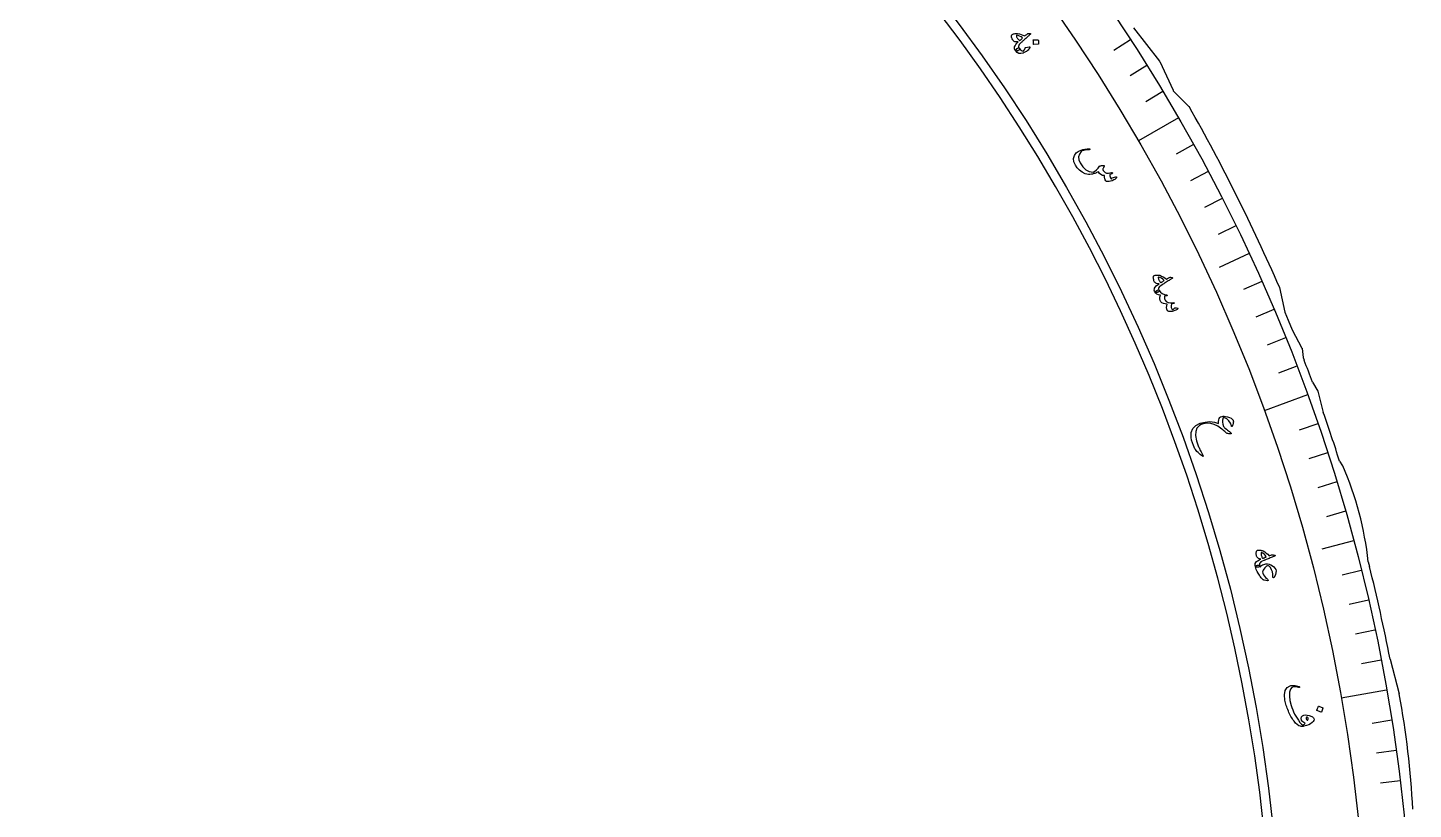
# Model space of a CAD drawing. Header units: millimetres. Extents: x -86 to 86, y -85 to 109.
# Drawn here: x 17.7 to 84.6, y 8.9 to 46.6 of the extents above; entities that cross this region are included whole.
import ezdxf

# ---------------------------------------------------------------- set-up
doc = ezdxf.new("R2010")
doc.units = ezdxf.units.MM
for name, color, linetype in [('CUT_INNER', 6, 'Continuous'), ('CUT_OUTER', 1, 'Continuous'), ('ENGRAVE', 7, 'Continuous'), ('ENGRAVE_FINE', 8, 'Continuous'), ('TEXT', 5, 'Continuous')]:
    doc.layers.add(name, color=color, linetype=linetype)

msp = doc.modelspace()

# ---------------------------------------------------------------- linework, layer by layer
at = {"layer": 'CUT_INNER'}
msp.add_arc((0, 0), 77.775, 126.210938, 87.539062, dxfattribs=at)
at = {"layer": 'CUT_OUTER'}
for points in [[(71.0642, 46.6349), (72.3323, 45.0152), (72.3348, 45.0116), (72.3368, 45.0078), (72.9775, 43.6191)], [(73.0075, 43.5759), (73.7483, 42.8343), (73.7509, 42.8314)], [(78.1106, 34.1139), (78.1114, 34.1108), (78.3663, 32.9193), (78.5298, 32.5281), (78.723, 32.0576), (79.1987, 31.1744), (79.2003, 31.1711), (79.2008, 31.1676), (79.249, 30.7333), (79.3044, 30.5911)], [(79.7053, 29.53), (79.9611, 29.1037), (79.9627, 29.1005), (79.9638, 29.0971), (80.2277, 28.0798)], [(81.0122, 25.7291), (81.1595, 25.508), (81.1613, 25.505)], [(82.3977, 20.8701), (82.4527, 20.6533)], [(83.4448, 16.1837), (83.8852, 14.5035)]]:
    msp.add_lwpolyline(points, dxfattribs=at)
for centre, radius, start, end in [((73.1137, 43.6819), 0.15, 204.764242, 224.96808), ((-5.4136, -2.2083), 91.0801, 23.502784, 29.637201), ((4.2445, 1.6223), 80.456, 20.295877, 21.103678), ((1.6087, 0.5363), 83.3043, 17.602953, 19.307473), ((66.5403, 19.1224), 15.9534, 6.289142, 23.58309), ((0.3375, 0.0802), 84.6531, 10.966226, 14.065381), ((44.3456, 7.0297), 40.2398, 2.715158, 10.703769)]:
    msp.add_arc(centre, radius, start, end, dxfattribs=at)
at = {"layer": 'ENGRAVE'}
for points in [[(73.2367, 42.2832), (71.3096, 41.1706)], [(76.6433, 35.7393), (75.2027, 35.0676)], [(79.4665, 28.9234), (77.3754, 28.1623)], [(81.685, 21.8874), (80.1496, 21.476)], [(83.2817, 14.6848), (81.0903, 14.2984)]]:
    msp.add_lwpolyline(points, dxfattribs=at)
for radius in [84.5665, 82.3412, 78.2085]:
    msp.add_circle((0, 0), radius, dxfattribs=at)
at = {"layer": 'ENGRAVE_FINE'}
for points in [[(70.9234, 46.0582), (70.1236, 45.5388)], [(71.7165, 44.8134), (70.9077, 44.308)], [(72.4876, 43.555), (71.6702, 43.0638)], [(73.9635, 40.9987), (73.1294, 40.5363)], [(74.6678, 39.7016), (73.8257, 39.2538)], [(75.3493, 38.3924), (74.4996, 37.9594)], [(76.0079, 37.0715), (75.1507, 36.6534)], [(77.2553, 34.3963), (76.3841, 34.0084)], [(77.8439, 33.0428), (76.966, 32.6701)], [(78.4087, 31.6792), (77.5244, 31.3219)], [(78.9496, 30.3059), (78.0593, 29.9641)], [(79.9592, 27.5322), (79.0575, 27.2217)], [(80.4275, 26.1325), (79.5205, 25.8378)], [(80.8713, 24.7249), (79.9593, 24.446)], [(81.2905, 23.3097), (80.3738, 23.0468)], [(82.0545, 20.4585), (81.1291, 20.2278)], [(82.3991, 19.0233), (81.4698, 18.8088)], [(82.7185, 17.5824), (81.7857, 17.3841)], [(83.0128, 16.136), (82.0766, 15.9541)], [(83.5253, 13.2291), (82.5834, 13.0799)], [(83.7435, 11.7694), (82.7991, 11.6367)], [(83.9362, 10.3061), (82.9896, 10.1898)]]:
    msp.add_lwpolyline(points, dxfattribs=at)
at = {"layer": 'TEXT'}
for points in [[(66.0806, 46.3535), (66.1008, 46.3505), (66.1087, 46.3424), (66.1041, 46.3293), (66.087, 46.3112), (66.0759, 46.3014), (66.0607, 46.2876), (66.0414, 46.2699), (66.018, 46.2482), (65.9901, 46.2224), (65.9574, 46.1927), (65.92, 46.1588), (65.8778, 46.1209), (65.8364, 46.0836), (65.7993, 46.0502), (65.7664, 46.0208), (65.7379, 45.9953), (65.7139, 45.9739), (65.6944, 45.9565), (65.6794, 45.9432), (65.6691, 45.9341), (65.6051, 45.8745), (65.5599, 45.8215), (65.5337, 45.7753), (65.5263, 45.7358), (65.5285, 45.7132), (65.5363, 45.6893), (65.5496, 45.6643), (65.5684, 45.638), (65.5767, 45.6205), (65.5774, 45.6032), (65.5705, 45.5859), (65.5558, 45.5687), (65.5354, 45.5519), (65.5131, 45.5375), (65.4888, 45.5253), (65.4626, 45.5154), (65.4386, 45.5093), (65.4189, 45.5073), (65.4037, 45.5095), (65.3928, 45.5158), (65.3579, 45.5669), (65.3366, 45.6171), (65.329, 45.6664), (65.335, 45.7149), (65.3569, 45.7673), (65.3941, 45.8242), (65.4469, 45.8854), (65.515, 45.9509), (65.4492, 45.9457), (65.393, 45.9479), (65.3464, 45.9576), (65.3095, 45.9747), (65.2871, 45.9939), (65.2654, 46.0197), (65.2445, 46.0522), (65.2242, 46.0914), (65.2061, 46.1351), (65.1937, 46.1737), (65.1871, 46.2072), (65.1861, 46.2358), (65.1908, 46.2628), (65.2001, 46.285), (65.2138, 46.3024), (65.232, 46.3149), (65.2577, 46.3265), (65.2881, 46.3365), (65.3231, 46.3452), (65.3628, 46.3524), (65.4038, 46.3581), (65.4373, 46.3614), (65.4633, 46.3624), (65.482, 46.361), (65.5682, 46.3411), (65.6549, 46.314), (65.7422, 46.28), (65.8299, 46.2389), (65.8655, 46.2676), (65.8964, 46.2921), (65.9227, 46.3123), (65.9445, 46.3281), (65.9637, 46.34), (65.9826, 46.3483), (66.001, 46.353), (66.0191, 46.3542)], [(65.7209, 46.1419), (65.647, 46.1955), (65.5751, 46.2344), (65.5051, 46.2586), (65.4371, 46.2681), (65.4297, 46.2667), (65.4247, 46.2629), (65.4221, 46.2569), (65.4218, 46.2485), (65.4274, 46.2221), (65.4363, 46.1955), (65.4485, 46.1686), (65.4639, 46.1415), (65.4825, 46.1141), (65.5044, 46.0865), (65.5296, 46.0586), (65.558, 46.0304), (65.5631, 46.0266), (65.5696, 46.0233), (65.5774, 46.0206), (65.5866, 46.0186), (65.6018, 46.0309), (65.6174, 46.0441), (65.6334, 46.0582), (65.65, 46.0732), (65.667, 46.089), (65.6845, 46.1058), (65.7024, 46.1234), (65.7209, 46.1419)], [(65.8859, 45.6851), (66.045, 45.7142), (66.064, 45.7154), (66.0747, 45.7101), (66.0771, 45.6984), (66.0714, 45.6803), (66.0466, 45.6371), (66.0175, 45.5968), (65.9841, 45.5592), (65.9464, 45.5245), (65.9041, 45.4926), (65.8568, 45.4634), (65.8046, 45.4369), (65.7475, 45.4131), (65.6413, 45.3875), (65.5468, 45.396), (65.464, 45.4388), (65.3928, 45.5158), (65.3922, 45.5299), (65.4038, 45.553), (65.4277, 45.585), (65.4639, 45.6259), (65.485, 45.6451), (65.5046, 45.6578), (65.5226, 45.664), (65.5389, 45.6637), (65.5475, 45.6603), (65.5552, 45.6548), (65.5622, 45.6474), (65.5684, 45.638), (65.6076, 45.5853), (65.6511, 45.5461), (65.699, 45.5203), (65.7512, 45.508), (65.7546, 45.5081), (65.758, 45.5098), (65.7614, 45.5129), (65.7649, 45.5175), (65.7872, 45.5443), (65.8074, 45.5751), (65.8256, 45.6099), (65.8417, 45.6487), (65.8485, 45.6624), (65.8581, 45.6731), (65.8706, 45.6806), (65.8859, 45.6851)], [(66.4589, 46.0561), (66.463, 46.0554), (66.4669, 46.0529), (66.4705, 46.0488), (66.4737, 46.0431), (66.4849, 45.9941), (66.491, 45.9449), (66.4922, 45.8956), (66.4884, 45.8462), (66.4866, 45.8405), (66.4836, 45.8364), (66.4795, 45.8341), (66.4741, 45.8335), (66.2615, 45.8234), (66.2556, 45.8244), (66.2517, 45.8282), (66.2498, 45.8349), (66.2499, 45.8444), (66.2499, 45.8526), (66.2498, 45.8654), (66.2493, 45.8827), (66.2486, 45.9046), (66.2475, 45.9313), (66.2458, 45.963), (66.2434, 45.9998), (66.2404, 46.0416), (66.2406, 46.0476), (66.2421, 46.0516), (66.2451, 46.0536), (66.2494, 46.0537)], [(70.2163, 39.4439), (70.2274, 39.4454), (70.2365, 39.4443), (70.2437, 39.4408), (70.2488, 39.4347), (70.2526, 39.4254), (70.2537, 39.4163), (70.2519, 39.4072), (70.2474, 39.3983), (70.2281, 39.3719), (70.2007, 39.3455), (70.1652, 39.3189), (70.1215, 39.2922), (70.0461, 39.2559), (69.9693, 39.2308), (69.891, 39.2167), (69.8112, 39.2137), (69.7902, 39.2162), (69.772, 39.2216), (69.7566, 39.2299), (69.7439, 39.2412), (69.7122, 39.29), (69.6905, 39.3494), (69.6786, 39.4196), (69.6766, 39.5006), (69.5752, 39.5122), (69.4925, 39.5469), (69.4282, 39.6046), (69.3825, 39.6856), (69.3375, 39.6633), (69.2935, 39.6432), (69.2505, 39.6251), (69.2085, 39.6092), (69.1673, 39.5952), (69.1266, 39.5831), (69.0863, 39.5727), (69.0466, 39.5642), (68.9718, 39.5543), (68.8967, 39.5557), (68.8212, 39.5683), (68.7453, 39.5923), (68.5971, 39.6648), (68.4685, 39.7575), (68.3595, 39.8705), (68.2698, 40.0039), (68.1997, 40.1722), (68.1829, 40.3283), (68.2198, 40.4723), (68.3102, 40.6042), (68.3505, 40.6388), (68.4029, 40.6717), (68.4673, 40.7028), (68.5439, 40.7321), (68.6315, 40.7582), (68.7268, 40.7781), (68.8299, 40.7918), (68.9408, 40.7993), (68.9482, 40.799), (68.9545, 40.7971), (68.9598, 40.7935), (68.9639, 40.7882), (68.9668, 40.7821), (68.9683, 40.7762), (68.9682, 40.7705), (68.9667, 40.7649), (68.9628, 40.7595), (68.9577, 40.7555), (68.9515, 40.7528), (68.9441, 40.7516), (68.7981, 40.739), (68.6838, 40.7188), (68.6012, 40.6912), (68.5503, 40.6562), (68.4638, 40.5355), (68.4265, 40.4045), (68.4383, 40.2631), (68.4991, 40.111), (68.6258, 39.9227), (68.7722, 39.7859), (68.9385, 39.7005), (69.1251, 39.6663), (69.2076, 39.7142), (69.2872, 39.7778), (69.3639, 39.8573), (69.4376, 39.9526), (69.4445, 39.9633), (69.4517, 39.971), (69.4592, 39.9758), (69.467, 39.9777), (69.4964, 39.9799), (69.5241, 39.9817), (69.55, 39.9833), (69.5742, 39.9845), (69.5965, 39.9853), (69.6165, 39.9854), (69.6343, 39.985), (69.6499, 39.984), (69.6571, 39.9825), (69.6617, 39.9791), (69.6635, 39.9738), (69.6626, 39.9666), (69.6613, 39.9624), (69.659, 39.9562), (69.6557, 39.9482), (69.6515, 39.9382), (69.6462, 39.9266), (69.6396, 39.9136), (69.6318, 39.8991), (69.6227, 39.8833), (69.6057, 39.852), (69.5945, 39.8274), (69.589, 39.8095), (69.5892, 39.7983), (69.6154, 39.742), (69.6552, 39.6935), (69.7086, 39.6528), (69.7758, 39.6197), (69.8111, 39.614), (69.8619, 39.6173), (69.928, 39.6296), (70.0095, 39.6509), (70.0173, 39.6529), (70.0249, 39.6527), (70.0323, 39.6504), (70.0396, 39.646), (70.0454, 39.6412), (70.0495, 39.6358), (70.0519, 39.6298), (70.0526, 39.6231), (70.0441, 39.6079), (70.0215, 39.5911), (69.9847, 39.5729), (69.9337, 39.5532), (69.9318, 39.4968), (69.9402, 39.4426), (69.959, 39.3904), (69.9882, 39.3404), (70.003, 39.3495), (70.0142, 39.3584), (70.0218, 39.367), (70.0259, 39.3752), (70.0292, 39.3839), (70.0336, 39.3905), (70.0393, 39.3951), (70.0461, 39.3975)], [(72.9331, 34.584), (72.9525, 34.5777), (72.9589, 34.5684), (72.9521, 34.5563), (72.9323, 34.5413), (72.9197, 34.5335), (72.9024, 34.5225), (72.8804, 34.5082), (72.8536, 34.4908), (72.8218, 34.4701), (72.7846, 34.4462), (72.7421, 34.4191), (72.6941, 34.3888), (72.647, 34.359), (72.6048, 34.3324), (72.5675, 34.3089), (72.5351, 34.2886), (72.5077, 34.2715), (72.4856, 34.2577), (72.4687, 34.2471), (72.4569, 34.2398), (72.3838, 34.1918), (72.3304, 34.1472), (72.2967, 34.1061), (72.2828, 34.0684), (72.2812, 34.0457), (72.2848, 34.0209), (72.2937, 33.9939), (72.3079, 33.9649), (72.3132, 33.9463), (72.3109, 33.929), (72.3011, 33.9131), (72.2838, 33.8986), (72.2609, 33.8856), (72.2364, 33.8751), (72.2105, 33.8672), (72.183, 33.8618), (72.1583, 33.8598), (72.1386, 33.8612), (72.1239, 33.8659), (72.1142, 33.8739), (72.0884, 33.9302), (72.0759, 33.9833), (72.0767, 34.0332), (72.0908, 34.0799), (72.1211, 34.1279), (72.1674, 34.1777), (72.2297, 34.2292), (72.3079, 34.2823), (72.2421, 34.2882), (72.1871, 34.2999), (72.1428, 34.3172), (72.1093, 34.3403), (72.0904, 34.363), (72.0734, 34.3921), (72.0582, 34.4277), (72.0449, 34.4697), (72.0343, 34.5158), (72.0286, 34.5559), (72.0277, 34.5901), (72.0315, 34.6185), (72.0407, 34.6443), (72.0536, 34.6646), (72.07, 34.6794), (72.0901, 34.6887), (72.1174, 34.6958), (72.149, 34.7006), (72.185, 34.7032), (72.2253, 34.7037), (72.2666, 34.7024), (72.3002, 34.7001), (72.3261, 34.6966), (72.3443, 34.6921), (72.4259, 34.658), (72.5068, 34.6167), (72.5871, 34.5685), (72.6667, 34.5132), (72.7066, 34.5356), (72.7412, 34.5545), (72.7705, 34.57), (72.7946, 34.5819), (72.8156, 34.5904), (72.8356, 34.5954), (72.8546, 34.597), (72.8726, 34.5951)], [(72.5429, 34.4359), (72.4791, 34.5012), (72.4147, 34.5517), (72.3498, 34.5873), (72.2844, 34.608), (72.2769, 34.6079), (72.2713, 34.6051), (72.2677, 34.5996), (72.266, 34.5913), (72.2671, 34.5644), (72.2714, 34.5366), (72.2789, 34.5081), (72.2895, 34.4788), (72.3033, 34.4486), (72.3202, 34.4177), (72.3403, 34.386), (72.3636, 34.3535), (72.368, 34.3488), (72.3738, 34.3445), (72.3811, 34.3405), (72.3899, 34.337), (72.4068, 34.3466), (72.4244, 34.357), (72.4426, 34.3682), (72.4615, 34.3802), (72.4809, 34.3929), (72.5009, 34.4065), (72.5216, 34.4208), (72.5429, 34.4359)], [(73.2115, 33.1118), (73.2169, 33.1085), (73.2184, 33.1025), (73.2158, 33.0937), (73.2093, 33.0821), (73.1963, 33.0669), (73.1754, 33.0504), (73.1466, 33.0326), (73.1098, 33.0136), (73.0674, 32.9936), (73.0246, 32.9771), (72.9816, 32.964), (72.9383, 32.9544), (72.8506, 32.9437), (72.7832, 32.9454), (72.7364, 32.9597), (72.7099, 32.9864), (72.6799, 33.0643), (72.6678, 33.1436), (72.6736, 33.2242), (72.6973, 33.3063), (72.5989, 33.3101), (72.5147, 33.3295), (72.4445, 33.3643), (72.3884, 33.4146), (72.352, 33.4778), (72.3378, 33.5522), (72.3459, 33.638), (72.376, 33.7351), (72.2795, 33.7574), (72.2038, 33.7879), (72.1487, 33.8268), (72.1142, 33.8739), (72.1152, 33.8871), (72.1283, 33.9054), (72.1535, 33.9286), (72.1908, 33.957), (72.2301, 33.9794), (72.2628, 33.9882), (72.2887, 33.9834), (72.3079, 33.9649), (72.3768, 33.8764), (72.4611, 33.8101), (72.5608, 33.7659), (72.6761, 33.7438), (72.6824, 33.7426), (72.6874, 33.7406), (72.6913, 33.7376), (72.6939, 33.7337), (72.6957, 33.7284), (72.6962, 33.723), (72.6954, 33.7177), (72.6933, 33.7125), (72.6826, 33.7051), (72.6608, 33.7007), (72.6277, 33.6992), (72.5834, 33.7008), (72.5668, 33.6641), (72.5636, 33.6177), (72.5738, 33.5614), (72.5973, 33.4954), (72.6503, 33.4239), (72.7362, 33.3797), (72.8551, 33.3624), (73.007, 33.3722), (73.0147, 33.3728), (73.0208, 33.372), (73.0252, 33.3698), (73.028, 33.3661), (73.0303, 33.3598), (73.0311, 33.3538), (73.0304, 33.3481), (73.0283, 33.3427), (73.0241, 33.3375), (73.0195, 33.3334), (73.0143, 33.3304), (73.0087, 33.3285), (72.9079, 33.3087), (72.8971, 33.2731), (72.8912, 33.2337), (72.8904, 33.1904), (72.8945, 33.1432), (72.9032, 33.0993), (72.9149, 33.0683), (72.9295, 33.05), (72.9472, 33.0444), (72.9681, 33.0495), (72.9945, 33.0639), (73.0264, 33.0877), (73.0639, 33.1208), (73.0773, 33.1241), (73.1063, 33.1237), (73.1511, 33.1196), (73.2115, 33.1118)], [(75.8506, 27.7425), (75.873, 27.7107), (75.8865, 27.6721), (75.891, 27.6267), (75.8866, 27.5746), (75.8814, 27.5469), (75.8753, 27.5211), (75.8685, 27.497), (75.8608, 27.4748), (75.8525, 27.4543), (75.8436, 27.4358), (75.8343, 27.4191), (75.8244, 27.4043), (75.8136, 27.393), (75.8045, 27.3927), (75.7972, 27.4036), (75.7914, 27.4255), (75.7516, 27.5632), (75.6771, 27.6772), (75.5681, 27.7672), (75.4248, 27.8332), (75.4169, 27.8336), (75.4098, 27.8308), (75.4036, 27.8249), (75.3983, 27.8158), (75.3673, 27.7116), (75.3592, 27.6085), (75.3742, 27.5062), (75.4121, 27.4047), (75.4224, 27.3877), (75.4396, 27.3672), (75.4638, 27.3432), (75.4949, 27.3157), (75.5555, 27.2669), (75.609, 27.2238), (75.6553, 27.1863), (75.6945, 27.1544), (75.7267, 27.1282), (75.7517, 27.1077), (75.7696, 27.0929), (75.7804, 27.0838), (75.7915, 27.0692), (75.79, 27.0587), (75.7761, 27.0522), (75.7496, 27.0499), (75.6774, 27.0515), (75.6225, 27.0558), (75.585, 27.0628), (75.5648, 27.0725), (75.5264, 27.1108), (75.4835, 27.1505), (75.4361, 27.1915), (75.3842, 27.2339), (75.3279, 27.2776), (75.2671, 27.3226), (75.2018, 27.3689), (75.132, 27.4165), (74.9699, 27.5037), (74.7994, 27.552), (74.6205, 27.5616), (74.4334, 27.5326), (74.338, 27.4992), (74.2555, 27.4518), (74.1857, 27.3903), (74.1286, 27.3149), (74.0724, 27.1587), (74.0682, 26.958), (74.1156, 26.7126), (74.2143, 26.4222), (74.233, 26.3786), (74.254, 26.3318), (74.2773, 26.282), (74.3029, 26.2292), (74.3309, 26.1734), (74.3614, 26.115), (74.3943, 26.0538), (74.4297, 25.9899), (74.4351, 25.9786), (74.4374, 25.9697), (74.4367, 25.9631), (74.433, 25.9588), (74.4065, 25.9618), (74.3567, 25.9935), (74.2837, 26.0538), (74.1872, 26.1426), (74.1321, 26.1976), (74.0879, 26.2473), (74.0547, 26.2915), (74.0325, 26.3303), (73.9657, 26.4804), (73.9138, 26.6196), (73.8769, 26.7482), (73.8549, 26.8661), (73.858, 27.1051), (73.931, 27.2994), (74.0744, 27.4492), (74.2885, 27.5542), (74.5314, 27.6157), (74.7589, 27.6341), (74.971, 27.6092), (75.1676, 27.5408), (75.174, 27.6345), (75.1864, 27.7135), (75.2048, 27.7777), (75.2294, 27.827), (75.241, 27.8423), (75.2552, 27.855), (75.2718, 27.8651), (75.2911, 27.8727), (75.346, 27.8843), (75.3997, 27.8907), (75.4522, 27.8918), (75.5035, 27.8877), (75.6114, 27.8665), (75.7052, 27.8353), (75.785, 27.7939), (75.8506, 27.7425)], [(77.8867, 21.1883), (77.9048, 21.1786), (77.9094, 21.1684), (77.9006, 21.1577), (77.8784, 21.1464), (77.8647, 21.1409), (77.8457, 21.1331), (77.8215, 21.123), (77.7921, 21.1105), (77.7572, 21.0958), (77.7163, 21.0788), (77.6697, 21.0597), (77.6171, 21.0383), (77.5655, 21.0173), (77.5192, 20.9985), (77.4784, 20.982), (77.4429, 20.9677), (77.413, 20.9556), (77.3888, 20.9459), (77.3702, 20.9385), (77.3574, 20.9334), (77.2769, 20.899), (77.2165, 20.8646), (77.1761, 20.83), (77.1558, 20.7953), (77.1502, 20.7733), (77.1494, 20.7482), (77.1534, 20.7201), (77.1622, 20.689), (77.1641, 20.6698), (77.1589, 20.6532), (77.1465, 20.6393), (77.1269, 20.6281), (77.102, 20.6193), (77.0761, 20.6133), (77.0491, 20.61), (77.0211, 20.6096), (76.9964, 20.612), (76.9773, 20.6168), (76.9637, 20.624), (76.9555, 20.6336), (76.9401, 20.6936), (76.9371, 20.748), (76.9467, 20.797), (76.9687, 20.8405), (77.0071, 20.8825), (77.0614, 20.9233), (77.1318, 20.963), (77.2182, 21.0015), (77.1545, 21.0189), (77.1023, 21.0401), (77.0618, 21.0649), (77.0329, 21.0936), (77.0183, 21.1192), (77.0067, 21.1509), (76.998, 21.1886), (76.9923, 21.2323), (76.99, 21.2795), (76.9915, 21.32), (76.9966, 21.3539), (77.0054, 21.3811), (77.019, 21.4049), (77.0352, 21.4226), (77.054, 21.4343), (77.0754, 21.4399), (77.1035, 21.4421), (77.1355, 21.4412), (77.1714, 21.4375), (77.2112, 21.4308), (77.2516, 21.4223), (77.2843, 21.4141), (77.3091, 21.4061), (77.3262, 21.3985), (77.4005, 21.3505), (77.4729, 21.2956), (77.5435, 21.234), (77.6121, 21.1655), (77.6553, 21.1806), (77.6926, 21.1931), (77.7243, 21.2031), (77.7501, 21.2106), (77.7722, 21.2153), (77.7928, 21.2167), (77.8118, 21.2149), (77.8291, 21.2099)], [(77.5333, 19.9597), (77.3792, 19.9861), (77.3635, 19.9905), (77.3504, 19.9952), (77.34, 20.0004), (77.3323, 20.0059), (77.2986, 20.0352), (77.2657, 20.0675), (77.2337, 20.1028), (77.2026, 20.141), (77.1722, 20.182), (77.1422, 20.2255), (77.1125, 20.2716), (77.0832, 20.3201), (77.0331, 20.4121), (76.9951, 20.4949), (76.9692, 20.5688), (76.9555, 20.6336), (76.9602, 20.661), (76.978, 20.6831), (77.0088, 20.6998), (77.0529, 20.7112), (77.094, 20.716), (77.1256, 20.7154), (77.1475, 20.7095), (77.1597, 20.6982), (77.1604, 20.6959), (77.161, 20.6936), (77.1616, 20.6913), (77.1622, 20.689), (77.165, 20.6716), (77.169, 20.6547), (77.1739, 20.6384), (77.18, 20.6226), (77.2137, 20.6614), (77.2535, 20.6951), (77.2992, 20.7236), (77.3509, 20.747), (77.4475, 20.7743), (77.5382, 20.7806), (77.6232, 20.7659), (77.7024, 20.7301), (77.7814, 20.6778), (77.8459, 20.6231), (77.8959, 20.566), (77.9314, 20.5066), (77.9494, 20.4372), (77.9443, 20.3518), (77.9158, 20.2506), (77.8641, 20.1336), (77.855, 20.1195), (77.8435, 20.111), (77.8297, 20.108), (77.8135, 20.1106), (77.7999, 20.1168), (77.791, 20.1264), (77.7868, 20.1393), (77.7872, 20.1555), (77.7903, 20.2723), (77.773, 20.3842), (77.7354, 20.491), (77.6775, 20.5927), (77.6477, 20.6312), (77.6187, 20.6591), (77.5902, 20.6763), (77.5625, 20.6829), (77.5309, 20.6779), (77.494, 20.6585), (77.4516, 20.6248), (77.4038, 20.5767), (77.3573, 20.5213), (77.3246, 20.4721), (77.3055, 20.429), (77.3002, 20.392), (77.3121, 20.3178), (77.3395, 20.2472), (77.3825, 20.1804), (77.441, 20.1173), (77.5043, 20.0626), (77.5351, 20.0338), (77.5548, 20.0094), (77.5636, 19.9896), (77.5614, 19.9743), (77.5558, 19.9669), (77.5493, 19.962), (77.5418, 19.9596), (77.5333, 19.9597)], [(77.4766, 21.1113), (77.4253, 21.1868), (77.3708, 21.2478), (77.3132, 21.2943), (77.2524, 21.3263), (77.245, 21.3275), (77.239, 21.3257), (77.2345, 21.3209), (77.2314, 21.3131), (77.2278, 21.2863), (77.2271, 21.2583), (77.2294, 21.2289), (77.2347, 21.1981), (77.243, 21.166), (77.2542, 21.1326), (77.2684, 21.0978), (77.2856, 21.0617), (77.289, 21.0564), (77.294, 21.0511), (77.3005, 21.0459), (77.3085, 21.0409), (77.3269, 21.0473), (77.346, 21.0545), (77.3659, 21.0623), (77.3866, 21.0707), (77.408, 21.0799), (77.4301, 21.0897), (77.4529, 21.1002), (77.4766, 21.1113)], [(79.7669, 13.3231), (79.7781, 13.2765), (79.7679, 13.2266), (79.7362, 13.1734), (79.6829, 13.1171), (79.6106, 13.0629), (79.5213, 13.016), (79.4151, 12.9764), (79.2922, 12.9441), (79.2471, 12.9354), (79.2045, 12.9316), (79.1644, 12.9327), (79.1268, 12.9388), (79.0488, 12.9691), (78.9707, 13.0203), (78.8923, 13.0925), (78.8137, 13.1855), (78.7755, 13.239), (78.7384, 13.2945), (78.7027, 13.3522), (78.6682, 13.4121), (78.6349, 13.4742), (78.6028, 13.5387), (78.5718, 13.6056), (78.5421, 13.6749), (78.514, 13.7448), (78.488, 13.8134), (78.4641, 13.8807), (78.4424, 13.9467), (78.4229, 14.0116), (78.4058, 14.0756), (78.391, 14.1386), (78.3787, 14.2007), (78.3524, 14.4643), (78.3851, 14.6678), (78.4774, 14.8115), (78.6295, 14.8953), (78.6669, 14.904), (78.7102, 14.91), (78.7595, 14.9131), (78.8148, 14.9134), (78.8765, 14.9086), (78.9376, 14.8973), (78.9981, 14.8794), (79.0581, 14.855), (79.0652, 14.851), (79.0707, 14.8458), (79.0746, 14.8394), (79.0769, 14.8318), (79.0773, 14.8242), (79.0754, 14.8176), (79.0711, 14.8121), (79.0645, 14.8077), (79.0569, 14.8047), (79.0496, 14.8036), (79.0425, 14.8044), (79.0356, 14.8071), (78.8996, 14.8471), (78.7896, 14.8481), (78.7057, 14.8106), (78.6477, 14.7344), (78.6009, 14.5819), (78.5901, 14.3998), (78.615, 14.1879), (78.6755, 13.946), (78.71, 13.8413), (78.7496, 13.7372), (78.7944, 13.6339), (78.8444, 13.5312), (78.8995, 13.4293), (78.9597, 13.3283), (79.025, 13.2282), (79.0955, 13.1289), (79.138, 13.0769), (79.1808, 13.0393), (79.2239, 13.0162), (79.2673, 13.0077), (79.2941, 13.0205), (79.3178, 13.0377), (79.3383, 13.0592), (79.3558, 13.085), (79.3563, 13.0879), (79.3542, 13.0908), (79.3493, 13.094), (79.3417, 13.0972), (79.2819, 13.1221), (79.2348, 13.1533), (79.2006, 13.1908), (79.1791, 13.2346), (79.1638, 13.3187), (79.1775, 13.3877), (79.2202, 13.4418), (79.2919, 13.4809), (79.3592, 13.4919), (79.4452, 13.4833), (79.5499, 13.4551), (79.6732, 13.4071), (79.7045, 13.3906), (79.7305, 13.3711), (79.7513, 13.3486), (79.7669, 13.3231)], [(79.4406, 13.2419), (79.4526, 13.235), (79.4636, 13.2343), (79.4735, 13.2397), (79.4824, 13.2513), (79.5012, 13.2957), (79.5014, 13.3321), (79.4831, 13.3606), (79.4462, 13.381), (79.4357, 13.3827), (79.4268, 13.382), (79.4195, 13.3788), (79.4138, 13.3731), (79.3985, 13.3366), (79.3979, 13.3026), (79.4119, 13.2711), (79.4406, 13.2419)], [(80.1971, 13.8283), (80.2006, 13.8258), (80.2031, 13.822), (80.2046, 13.8167), (80.2051, 13.8101), (80.1946, 13.7606), (80.1795, 13.7132), (80.1598, 13.6678), (80.1356, 13.6243), (80.1315, 13.6198), (80.1271, 13.6174), (80.1224, 13.617), (80.1172, 13.6188), (79.9201, 13.6999), (79.9151, 13.7034), (79.9132, 13.7085), (79.9143, 13.7154), (79.9184, 13.7241), (79.9219, 13.7315), (79.9271, 13.7433), (79.934, 13.7593), (79.9426, 13.7795), (79.9528, 13.8043), (79.9646, 13.834), (79.9779, 13.8685), (79.9927, 13.9079), (79.9954, 13.9133), (79.9985, 13.9163), (80.002, 13.9169), (80.006, 13.9151)]]:
    msp.add_lwpolyline(points, close=True, dxfattribs=at)

doc.saveas('drawing.dxf')
